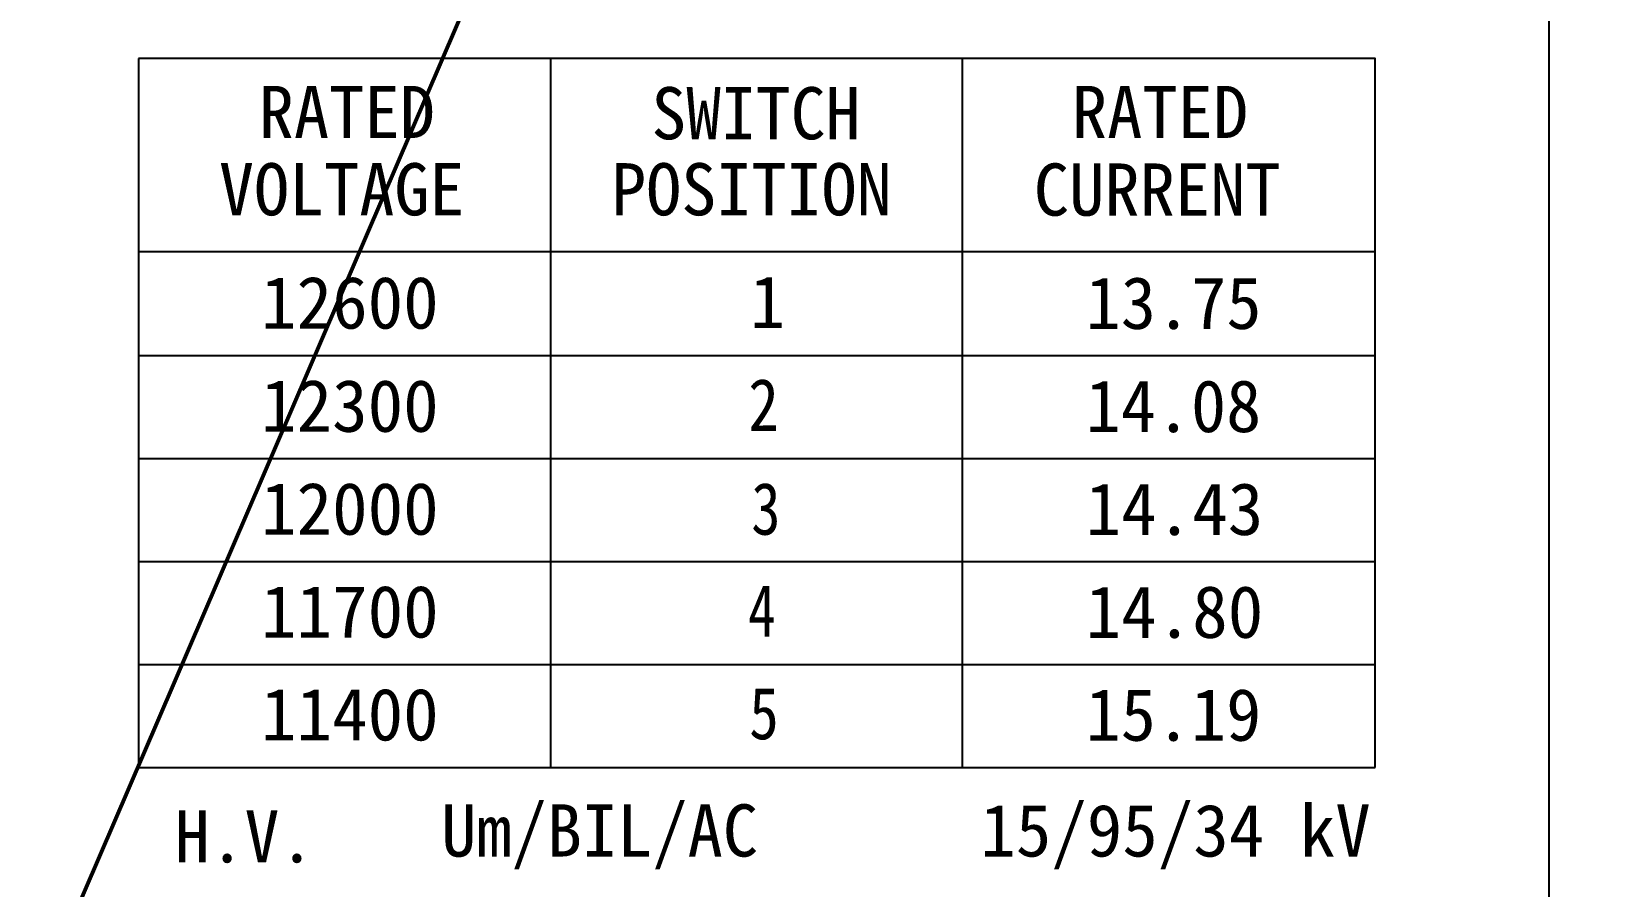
# Model space of a CAD drawing. Header units: millimetres. Extents: x 104637 to 116395, y -154925 to -148478.
# Drawn here: x 108574.7 to 108651.7, y -149822.5 to -149781 of the extents above; entities that cross this region are included whole.
import ezdxf

# ---------------------------------------------------------------- set-up
doc = ezdxf.new("R2010")
doc.units = ezdxf.units.MM
doc.header["$LTSCALE"] = 13
doc.linetypes.add('CENTER', pattern=[50.8, 31.75, -6.35, 6.35, -6.35])
doc.layers.get('0').update_dxf_attribs({"color": 1, "linetype": 'CENTER'})
for name, color, linetype in [('1', 4, 'Continuous'), ('2', 3, 'Continuous'), ('PDF_Geometry', 7, 'Continuous'), ('粗实线', 4, 'Continuous')]:
    doc.layers.add(name, color=color, linetype=linetype)
doc.styles.add('PDF FangSong', font='simfang.ttf')
doc.styles.get("Standard").update_dxf_attribs({"font": 'gbenor.shx', "bigfont": 'gbcbig.shx'})
doc.dimstyles.new('郁文书', dxfattribs={"dimscale": 15, "dimtxt": 3.5, "dimasz": 2.5, "dimexe": 1.5, "dimexo": 0, "dimgap": 0.5, "dimtad": 1, "dimtoh": 1, "dimtxsty": 'Standard', "dimcen": 2.5, "dimclrd": 3, "dimclre": 3, "dimclrt": 2, "dimadec": 0, "dimazin": 0, "dimtfac": 1, "dimtmove": 0, "dimatfit": 2, "dimfxl": 1, "dimarcsym": 0})

# ---------------------------------------------------------------- blocks, each defined once
blk = doc.blocks.new('A$C344F5E2E')
at = {"layer": '2', "linetype": 'Continuous'}
for points in [[(76.499, 112.109), (76.499, 77.678)], [(136.541, 77.678), (136.541, 112.109), (76.499, 112.109)], [(96.494, 112.109), (96.494, 77.678)], [(116.49, 112.109), (116.49, 77.678)], [(76.499, 102.729), (136.541, 102.729)], [(76.499, 97.674), (136.541, 97.674)], [(76.499, 92.675), (136.541, 92.675)], [(76.499, 87.676), (136.541, 87.676)], [(76.499, 82.677), (136.541, 82.677)], [(76.499, 77.678), (136.541, 77.678)]]:
    blk.add_lwpolyline(points, dxfattribs=at)
at = {"layer": 'PDF_Geometry', "lineweight": 25}
blk.add_lwpolyline([(144.966, 163.052), (144.966, 12.02)], dxfattribs=at)
at = {"layer": '2', "linetype": 'Continuous', "char_height": 2.53409, "attachment_point": 7, "style": 'PDF FangSong'}
for s, insert in [('\\W0.993144;RATED', (82.325, 108.24)), ('\\W0.980891;SWITCH', (101.396, 108.138)), ('\\W0.993144;RATED', (121.813, 108.24)), ('\\W0.988174;VOLTAGE', (80.399, 104.446)), ('\\W0.987833;POSITION', (99.441, 104.446)), ('\\W0.993883;CURRENT', (119.96, 104.431)), ('\\W1.000985;12600', (82.441, 98.943)), ('\\W0.985653;1', (106.189, 99.016)), ('\\W0.991188;13.75', (122.479, 98.929)), ('\\W1.000985;12300', (82.441, 93.933)), ('\\W0.858812;2', (106.102, 94.02)), ('\\W0.989441;14.08', (122.479, 93.919)), ('\\W1.000985;12000', (82.441, 88.937)), ('\\W0.824342;3', (106.247, 88.937)), ('\\W1.001268;14.43', (122.479, 88.923)), ('\\W1.000985;11700', (82.441, 83.941)), ('\\W0.781747;4', (106.087, 84.028)), ('\\W1.000985;14.80', (122.479, 83.927)), ('\\W1.000985;11400', (82.441, 78.946)), ('\\W0.834647;5', (106.145, 79.004)), ('\\W0.989664;15.19', (122.479, 78.931)), ('\\W0.982224;H.V.', (78.256, 73.023)), ('\\W0.991650;Um/BIL/AC', (91.187, 72.734)), ('\\W0.999637;15/95/34 kV', (117.368, 72.734))]:
    blk.add_mtext(s, dxfattribs=dict(at, insert=insert))
blk = doc.blocks.new('*D95')
at = {"layer": '1', "color": 3, "lineweight": -2}
for p, q in [((110866.046, -149750.517), (111125.964, -149750.517)), ((111103.464, -150318.017), (111103.464, -149788.017)), ((110866.046, -150355.517), (111125.964, -150355.517)), ((104731.753, -150790.418), (104731.753, -151074.443)), ((104636.753, -150961.953), (104636.753, -151074.443)), ((104674.253, -151051.943), (104694.253, -151051.943))]:
    blk.add_line(p, q, dxfattribs=at)
at = {"layer": '1', "color": 3, "lineweight": 30}
for points in [[(111097.214, -149788.017), (111109.714, -149788.017), (111103.464, -149750.517)], [(111097.214, -150318.017), (111109.714, -150318.017), (111103.464, -150355.517)], [(104674.253, -151045.693), (104674.253, -151058.193), (104636.753, -151051.943)], [(104694.253, -151045.693), (104694.253, -151058.193), (104731.753, -151051.943)]]:
    blk.add_solid(points, dxfattribs=at)
at = {"layer": 'Defpoints', "color": 0, "lineweight": 30}
for p in [(110866.046, -149750.517), (111103.464, -149750.517), (110866.046, -150355.517), (104731.753, -150790.418), (104636.753, -150961.953), (104731.753, -151051.943)]:
    blk.add_point(p, dxfattribs=at)
at = {"layer": '1', "color": 2, "insert": (111069.714, -150053.017), "char_height": 52.5, "attachment_point": 5, "rotation": 90}
blk.add_mtext('605', dxfattribs=at)
at = {"layer": '1', "color": 2, "insert": (104684.253, -151018.193), "char_height": 52.5, "attachment_point": 5}
blk.add_mtext('95', dxfattribs=at)

msp = doc.modelspace()

# ---------------------------------------------------------------- linework, layer by layer
at = {"layer": '粗实线', "lineweight": 50}
msp.add_line((108796.983, -149311.997), (108566.964, -149846.614), dxfattribs=at)

# ---------------------------------------------------------------- block references
at = {"color": 7, "linetype": 'ByBlock', "lineweight": 30}
msp.add_blockref('A$C344F5E2E', (108503.382, -149894.383), dxfattribs=at)

# ---------------------------------------------------------------- dimensions: what is measured, and where the dimension line sits
at = {"layer": '1'}
dim = msp.add_linear_dim(base=(111103.464, -149750.517), p1=(110866.046, -150355.517), p2=(110866.046, -149750.517), angle=90, dimstyle='郁文书', override={"dimarcsym": 1}, dxfattribs=at)
dim.commit()
dim.dimension.update_dxf_attribs({"geometry": '*D95', "text_midpoint": (111069.714, -150053.017)})

doc.saveas('drawing.dxf')
